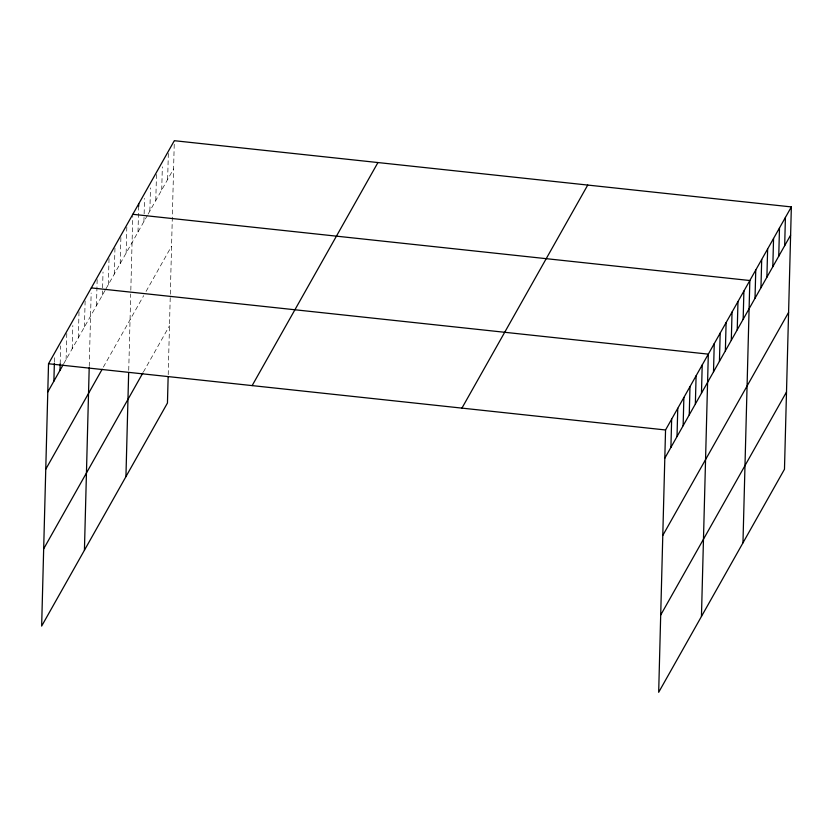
<?xml version="1.0" encoding="UTF-8"?>
<svg xmlns="http://www.w3.org/2000/svg" width="833" height="833" viewBox="0 0 833 833"><rect width="100%" height="100%" fill="white"/><g stroke="black" fill="none" stroke-linecap="round" stroke-linejoin="round"><path stroke-width="0.62" stroke-dasharray="4.17 3.12" d="M54.395 361.897L54.562 355.483M60.174 363.906L60.642 345.934M66.109 359.481L66.848 331.242M72.221 348.652L72.825 325.547M78.333 337.813L79.041 310.865M84.445 326.984L85.153 300.026M89.235 366.364L91.161 293.049M96.482 305.638L97.222 277.399M102.417 295.121L103.021 272.016M108.352 284.605L109.05 257.647M114.277 274.088L114.985 247.13M120.212 263.572L120.952 235.333M126.137 253.055L126.845 226.097M128.73 370.331L130.719 294.039M130.823 290.176L132.78 215.58M137.997 232.022L138.674 206.355M143.932 221.516L144.099 215.091M144.13 213.81L144.536 198.41M149.867 210.999L150.471 187.894M155.792 200.482L156.531 172.244M161.727 189.966L162.331 166.86M167.652 179.449L168.36 152.491M168.204 374.704L170.276 295.455M170.307 294.195L174.326 140.694M63.672 363.823L105.385 289.863M105.978 288.812L147.493 215.206M148.087 214.154L173.587 168.932M103.354 367.114L143.692 295.611M146.067 291.404L171.567 246.183M143.38 372.039L169.484 325.776"/><path stroke-width="1.25" d="M791.35 206.917L665.546 429.974L658.674 692.306L784.478 469.25L791.35 206.917L174.326 140.694L48.522 363.75L41.65 626.083L167.454 403.026L168.131 377.276M53.895 381.15L54.364 363.188M59.997 370.321L60.174 363.906M84.425 550.238L89.204 367.655M125.939 476.632L128.657 372.851M138.674 206.355L138.747 203.783M670.909 447.383L671.648 419.134M677.021 436.544L677.76 408.305M683.133 425.715L683.872 397.466M689.245 414.876L689.984 386.637M695.357 404.047L696.096 375.808M701.469 393.207L702.209 364.969M701.448 616.472L708.321 354.14L91.297 287.906M713.506 371.862L714.245 343.623M719.441 361.345L720.181 333.106M725.366 350.828L726.105 322.59M731.301 340.312L732.04 312.073M737.236 329.795L737.976 301.556M743.161 319.278L743.9 291.04M742.963 542.856L749.835 280.523L132.811 214.3M755.021 298.256L755.76 270.007M760.956 287.739L761.695 259.5M766.891 277.222L767.63 248.984M772.816 266.706L773.555 238.467M778.751 256.189L779.49 227.95M784.676 245.673L785.415 217.434M47.783 391.989L63.058 364.906M45.753 469.239L102.178 369.217M43.67 548.832L142.787 373.09M252.139 385.606L377.943 162.55M461.93 408.118L587.734 185.061M664.807 458.212L790.611 235.156M662.776 535.463L788.591 312.406M660.694 615.056L786.508 391.999M48.522 363.75L665.546 429.974"/></g></svg>
